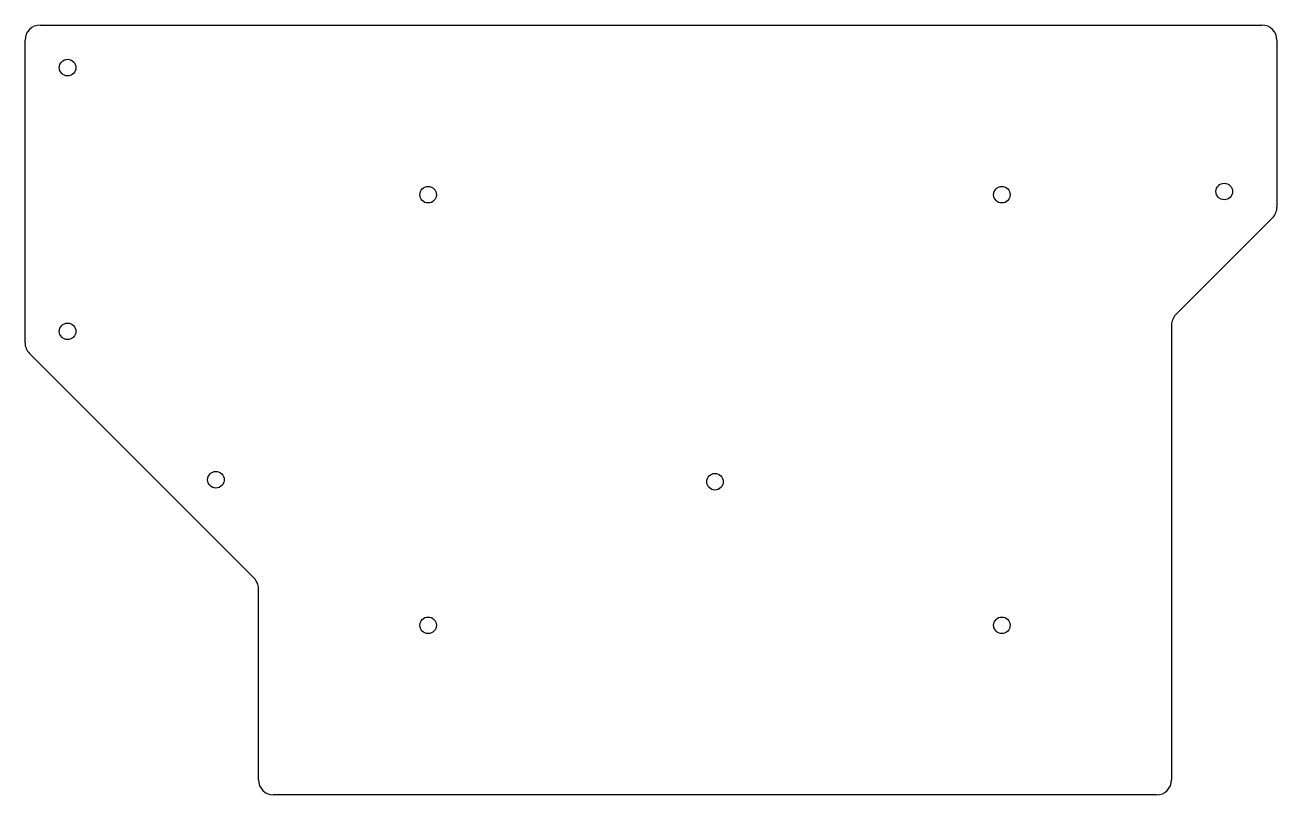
# Model space of a CAD drawing. Extents: x 56 to 222, y -139 to -37.
import ezdxf

# ---------------------------------------------------------------- set-up
doc = ezdxf.new("R2010")
doc.units = 0
doc.layers.get('0').update_dxf_attribs({"linetype": 'continuous'})

# ---------------------------------------------------------------- blocks, each defined once
blk = doc.blocks.new('BODY')
at = {"color": 0}
for p, q in [((58, -37), (220.25, -37)), ((56, -79.17), (56, -39)), ((222.25, -39), (222.25, -61.17)), ((221.66, -62.59), (208.84, -75.41)), ((208.25, -76.83), (208.25, -137.2)), ((86.41, -110.41), (56.59, -80.59)), ((87, -137.2), (87, -111.83)), ((206.25, -139.2), (89, -139.2))]:
    blk.add_line(p, q, dxfattribs=at)
for centre in [(61.65, -42.65), (215.25, -59.1), (109.53, -59.52), (185.72, -59.52), (61.65, -77.66), (81.35, -97.36), (147.62, -97.62), (109.53, -116.68), (185.72, -116.68)]:
    blk.add_circle(centre, 1.1, dxfattribs=at)
for centre, start, end in [((58, -39), 90, 180), ((220.25, -39), 0, 90), ((220.25, -61.17), -45, 0), ((210.25, -76.83), 135, -180), ((58, -79.17), -180, -135), ((85, -111.83), 0, 45), ((89, -137.2), -180, -90), ((206.25, -137.2), -90, 0)]:
    blk.add_arc(centre, 2, start, end, dxfattribs=at)

msp = doc.modelspace()

# ---------------------------------------------------------------- block references
at = {"color": 0}
msp.add_blockref('BODY', (0, 0), dxfattribs=at)

doc.saveas('drawing.dxf')
